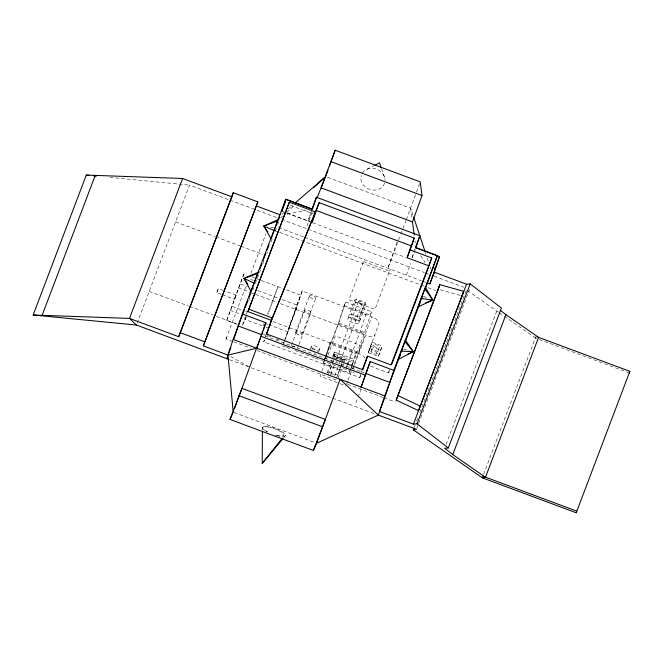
<?xml version="1.0" encoding="UTF-8"?>
<svg xmlns="http://www.w3.org/2000/svg" width="663" height="663" viewBox="0 0 663 663"><rect width="100%" height="100%" fill="white"/><g stroke="black" fill="none" stroke-linecap="round" stroke-linejoin="round"><path stroke-width="0.5" stroke-dasharray="3.31 2.49" d="M262.407 430.337L262.424 427.237M359.089 322.757A6.05 2.337 20.8 0 0 351.738 317.569A6.05 2.337 20.8 0 0 349.666 321.091A6.05 2.337 20.8 0 0 359.089 322.757L365.984 304.582L365.073 302.386L356.628 299.27L354.862 299.933L347.909 318.19M221.475 294.422L216.809 292.69L217.365 291.115L218.359 288.529L223.025 290.261M222.403 294.77L234.52 299.286L235.522 296.692L236.069 295.126L223.953 290.609M354.862 299.933L355.724 302.212L364.169 305.328L365.984 304.582M282.239 299.635L297.422 305.287L289.143 327.63L296.088 309.472L302.195 290.999L371.802 316.914A8.826 3.406 20.8 0 1 379.004 323.229L367.766 354.365M282.944 345.125L284.037 341.785M284.336 340.857L295.623 309.289L278.17 302.792M237.346 324.398L226.721 320.444L243.868 273.968L246.769 275.046M226.721 320.444L243.868 273.968M232.754 341.462L225.992 338.942L226.638 336.978M242.484 325.276L245.227 316.989M262.258 325.881L245.285 319.558L246.744 315.157M263.286 325.782L264.197 323.014M360.481 375.648L359.744 377.57L263.741 341.826L264.33 340.061M265.49 336.539L266.369 333.895M311.66 209.906L307.988 221.019L311.419 211.986M350.802 369.001L349.351 372.83L323.37 363.158L325.284 357.374M325.608 356.404L330.489 341.934L356.462 351.605L353.197 361.194L333.663 353.918L334.392 351.995L349.733 357.697L353.926 359.271L353.197 361.194M325.019 358.459L325.989 355.542M326.312 354.572L330.489 341.934M320.701 374.23L319.964 376.186L339.207 383.347M338.18 324.066L345.564 302.013L371.545 311.685L364.153 333.738L338.18 324.066L325.831 356.578M326.644 354.548L338.644 322.956L345.564 302.013M363.523 261.462L389.496 271.134L374.951 309.439L348.978 299.767L364.252 259.556M333.663 353.918L332.586 357.191L334.392 351.995M347.089 365.686L346.152 368.512L347.246 365.644M347.404 364.741L348.647 360.97L333.315 355.269M349.733 357.697L352.268 350.039M366.075 313.674L359.951 332.171L347.611 364.691M349.351 372.83L349.965 370.973L322.085 360.639M350.354 370.078L351.291 367.252M351.597 366.308L352.849 362.537L348.647 360.97M359.744 377.57L361.202 373.17M361.492 372.283L362.081 370.526M368.23 352.633L372.001 342.174L382.137 345.945L380.753 350.122L378.366 356.404L368.23 352.633L372.001 342.174M378.366 356.404L382.137 345.945M412.063 257.692L414.209 251.202M414.516 250.282L415.129 248.426M370.526 366.191L388.452 372.863L389.612 369.341M535.986 336.39L535.447 338.031L538.348 339.108M246.147 314.361L246.76 312.663M406.311 219.668L416.107 193.173M416.447 192.229L419.513 183.759M267.479 314.022L277.996 286.673L268.125 314.486M312.24 212.152L306.091 228.503L281.85 219.478M137.142 323.105L189.535 185.11L228.959 199.787M225.992 338.942L246.114 285.935M250.871 273.405L265.88 233.89M248.724 300.878L249.827 297.977M252.76 290.261L253.854 287.369M255.321 283.507L260.451 269.998M262.647 264.214L263.75 261.321M266.683 253.597L267.413 251.658M271.092 241.978L272.195 239.078M275.137 231.337L276.239 228.437M277.706 224.566L278.808 221.657M245.285 319.558L246.014 317.635M263.741 341.826L264.471 339.904M295.623 309.289L287.344 331.633L269.021 324.812M283.756 343.086L284.841 340.218M285.206 339.257L289.557 327.779L285.14 339.166M295.665 332.345L309.464 295.996M291.355 345.605L304.798 310.218M301.963 334.707L315.762 298.358M297.488 348.266L298.574 345.398M298.938 344.445L310.922 312.878A3.365 1.293 20.8 0 0 307.052 309.969A3.365 1.293 20.8 0 0 305.602 311.801A3.365 1.293 20.8 0 0 310.922 312.878M310.011 349.815L311.279 346.476M318.397 352.583L319.665 349.244M324.381 360.407L325.467 357.539M323.37 363.158L324.829 359.329M325.193 358.376L326.279 355.501M321.795 371.363L326.163 359.868M326.519 358.907L327.613 356.039M327.978 355.078L335.246 335.926L361.227 345.597L352.501 368.578M327.257 372.623L330.53 364.012M330.887 363.059L334.16 354.448M327.083 373.203A6.05 2.337 20.8 0 1 328.715 371.968L331.923 364.327M332.287 363.365L333.373 360.506M333.738 359.553L334.823 356.686L335.685 356.669A6.05 2.337 20.8 0 1 342.597 359.213L343.268 359.802L342.183 362.669M364.169 305.328L358.368 320.602L349.923 317.486L350.768 318.199A6.05 2.337 20.8 0 0 357.705 320.627C359.727 321.19 361.318 318.903 359.271 317.66L350.826 314.544L356.628 299.27M328.119 374.902L332.105 364.401M332.47 363.448L333.555 360.581M330.804 374.247L334.069 365.636M336.613 358.94L358.401 301.557M334.79 375.73L338.785 365.214M339.149 364.252L340.235 361.385M340.6 360.432L362.396 303.041M343.417 363.962L338.337 377.355A6.05 2.337 20.8 0 0 337.716 375.291L340.368 367.435M340.732 366.482L341.818 363.622M365.073 302.386L359.271 317.66L358.426 316.947A6.05 2.337 20.8 0 0 351.489 314.519L350.826 314.544M336.564 378.018L340.55 367.517M340.915 366.564L342 363.697M343.782 363.009L345.232 359.18A6.05 2.337 20.8 0 0 338.163 353.951A6.05 2.337 20.8 0 0 335.693 357.316A6.05 2.337 20.8 0 0 345.232 359.18M397.129 241.838L387.847 268.291L400.518 234.926M400.883 233.973L405.947 220.622M370.808 313.616L371.545 311.685M356.462 351.605L355.733 353.536L329.751 343.865M352.849 362.537L352.119 364.468L347.462 362.736M351.083 368.164L352.26 365.172M352.534 364.343L364.617 332.619L338.644 322.956M364.981 358.095A8.826 3.406 20.8 0 0 358.003 353.255L371.802 316.914M346.683 383.902L347.768 381.034M348.133 380.073L352.136 369.54M389.496 271.159L390.225 269.228M352.981 368.86L354.075 365.993M354.44 365.04L365.694 335.387A8.826 3.406 20.8 0 0 375.034 335.238M371.065 351.291L373.451 345.009M355.956 402.723L357.78 397.908M358.153 396.946L361.078 389.239M412.137 257.733L413.853 253.216M414.193 252.313L415.22 249.611M406.286 275.162L410.745 263.418M376.916 353.57A3.141 1.21 20.8 0 0 372.954 350.901A3.141 1.21 20.8 0 0 372.1 352.824A3.141 1.21 20.8 0 0 376.916 353.57L379.302 347.279A3.141 1.21 20.8 0 0 375.341 344.619A3.141 1.21 20.8 0 0 374.487 346.534A3.141 1.21 20.8 0 0 379.302 347.279M388.452 372.863L390.275 368.048M414.408 426.939L415.137 425.008M416.604 421.146L418.436 416.323M419.903 412.461L453.252 324.655M454.719 320.793L466.437 289.913M416.778 428.323L418.245 424.461M418.61 423.5L428.87 396.474M429.234 395.513L436.196 377.181M437.663 373.319L469.545 289.366M446.124 444.425L497.797 308.361M483.634 474.26L535.621 337.351M302.195 290.999L295.25 309.149L300.778 295.151L285.587 289.499M246.387 315.638L242.617 325.193M216.842 292.623L218.359 288.529M236.069 295.126L234.52 299.286M283.64 437.87L285.587 435.55A12.307 3.1 20.2 0 0 268.822 426.682A12.307 3.1 20.2 0 0 267.603 431.953M285.587 435.55L283.681 436.511A12.307 3.1 20.2 0 1 277.3 435.674M280.656 218.069L282.91 215.989M286.656 212.533L294.148 205.621M281.883 214.472L284.228 212.442M288.132 209.06L292.822 205M366.821 169.305L373.161 166.09M287.17 214.016L306.381 210.42M109.793 177.361L189.535 185.11M270.57 227.169L273.446 227.624M250.655 279.637L253.49 280.184M440.265 289.83L461.116 295.665M403.502 348.879L409.303 350.536M334.823 356.686L343.268 359.802M329.03 371.96L337.475 375.076M327.563 177.286L410.654 208.232L412.933 215.085M290.46 205.389L313.732 214.05M286.872 212.956L310.135 221.624M281.808 211.273L311.85 222.453M312.82 222.818L405.632 257.377M229.92 200.143L277.988 218.044M308.03 229.224L424.403 272.559M425.373 272.916L429.251 274.366M434.091 276.164L463.793 287.22M278.576 227.608L303.72 236.973M304.69 237.329L421.378 280.781M422.323 281.129L426.094 282.537M274.838 230.633L278.709 232.067M279.67 232.431L420.383 284.825M421.345 285.181L424.212 286.25M428.049 287.676L435.707 290.527M539.317 339.473L629.303 372.979M175.579 221.881L214.994 236.558M215.956 236.915L239.989 245.865M240.951 246.222L263.062 254.459M344.296 305.568L370.269 315.24M251.6 276.844L259.332 279.72M261.197 280.416L284.642 289.143M240.52 284.096L247.282 286.615M257.849 290.551L278.443 298.217M238.349 287.966L250.912 292.64M251.874 293.005L253.805 293.717M255.678 294.413L277.225 302.436M296.088 309.472L365.694 335.387M370.617 346.343L380.753 350.122M369.614 348.456L379.75 352.235M232.241 306.439L241.904 310.035M245.766 311.477L247.697 312.198M273.007 321.621L358.003 353.255M230.069 310.309L240.702 314.262M265.159 323.37L268.059 324.447M266.037 327.29L268.863 328.342M335.37 358.227L337.235 358.923M340.956 360.307L343.741 361.343M149.2 291.347L188.615 306.024M189.577 306.381L212.649 314.966M216.494 316.4L236.683 323.917M261.81 333.506L270.512 336.746M276.305 338.901L279.206 339.978M264.736 335.826L364.31 372.904M282.67 345.962L285.554 347.031M286.515 347.387L291.322 349.177M295.168 350.611L314.395 357.771M315.356 358.128L321.124 360.274M233.724 341.826L250.548 348.083M256.913 350.462L338.014 380.703M347.636 384.258L383.09 397.444M384.043 397.8L395.538 402.076M340.169 383.711L345.937 385.858M229.605 359.736L248.476 366.755M251.327 367.824L331.807 397.783M332.776 398.148L375.432 414.027M234.172 412.543L314.652 442.511M423.475 296.295L428.116 298.176M230.658 356.561L248.567 366.473M467.282 290.493L498.443 312.157M499.28 312.737L503.49 315.663M504.336 316.251L535.497 337.906M420.748 255.678L425.058 262.681M381.54 168.692L384.581 177.419M425.315 252.305L425.961 254.261M427.27 258.18L428.571 262.092M430.196 266.99L430.851 268.954M410.654 208.232L411.947 217.986M414.98 240.826L415.245 242.815M384.606 183.038A12.307 10.658 22 0 1 369.838 189.436A12.307 10.658 22 0 1 361.219 175.413M362.412 172.894A12.307 10.658 22 0 1 375.996 169.015A12.307 10.658 22 0 1 385.004 180.27M276.322 435.409A12.307 3.1 20.2 0 1 274.814 434.953M267.247 431.712A11.205 2.818 20.2 0 1 266.501 426.715A11.205 2.818 20.2 0 1 282.861 433.329A11.205 2.818 20.2 0 1 275.145 434.903M291.828 346.21A3.365 1.293 20.8 0 1 296.817 348.083M315.157 353.263A4.442 1.716 20.8 0 1 314.071 352.965M311.337 348.97A4.442 1.716 20.8 0 1 317.909 351.514M354.067 372.415A8.826 3.406 20.8 0 1 352.981 372.109M361.227 371.578A8.826 3.406 20.8 0 1 361.02 371.976M337.169 361.658A6.05 2.337 20.8 0 1 335.785 360.979M330.804 374.471A2.13 0.82 20.8 0 1 332.528 374.04A2.13 0.82 20.8 0 1 334.79 375.507M296.286 333.555A3.365 1.293 20.8 0 0 301.74 334.981A3.365 1.293 20.8 0 0 298.416 332.039A3.365 1.293 20.8 0 0 296.286 333.555M312.414 348.133A4.442 1.716 20.8 0 0 319.491 349.658A4.442 1.716 20.8 0 0 314.519 345.796A4.442 1.716 20.8 0 0 312.414 348.133M358.807 302.328A2.13 0.82 20.8 0 0 362.255 303.223A2.13 0.82 20.8 0 0 360.133 301.358A2.13 0.82 20.8 0 0 358.807 302.328M310.085 297.206A3.365 1.293 20.8 0 0 315.538 298.64A3.365 1.293 20.8 0 0 312.215 295.69A3.365 1.293 20.8 0 0 310.085 297.206"/><path stroke-width="0.99" d="M282.993 438.641L262.241 463.371L262.399 431.364M178.728 336.738L231.859 196.82L182.623 178.488L86.281 175.073L33.15 315L129.492 318.406L178.728 336.738L233.219 192.709L257.841 201.875L203.35 345.904L227.973 355.078L256.714 348.232L260.377 338.602M231.859 196.82L233.219 192.709M203.35 345.904L257.841 201.875M257.716 273.471L244.025 278.394L251.062 291.447L258.379 272.195L244.034 278.361L247.871 284.294M226.779 358.683L233.136 339.456L244.481 309.588M234.064 338.66L242.235 313.93L285.794 199.232L311.966 208.978L316.425 197.243L419.886 235.763L415.908 247.805L439.486 256.581L433.13 275.808M319.16 202.671L271.49 320.411L247.904 311.627L289.341 202.198L315.513 211.945L312.074 222.345L319.16 202.671L414.218 238.067L411.599 245.998L316.533 210.602M285.794 199.232L281.808 211.273L285.579 201.337M289.341 202.198L247.904 311.627M242.235 313.93L265.822 322.715L239.857 394.071M262.755 331.972L261.835 334.749L238.257 325.972M263.368 330.116L265.822 322.715M315.513 211.945L272.302 317.95L266.667 334.119M316.425 197.243L312.447 209.276L286.267 199.53M365.156 363.208L367.493 356.155L391.071 364.932L431.688 257.965L409.767 249.802L414.218 238.067M370.219 361.584L361.12 387.109L370.219 361.584L393.805 370.368L384.656 398.024L379.534 411.508L413.439 424.129L417.052 423.798L448.279 447.956L501.41 308.03L470.183 283.872L466.57 284.203L434.323 272.203L429.864 283.938L427.038 282.886M431.688 257.965L429.069 265.904L407.14 257.741L409.767 249.802M400.071 355.418L384.697 395.886L378.341 415.113L316.591 443.232L313.392 450.467L230.003 419.422L241.962 388.352L325.359 419.397L313.392 450.467M424.958 289.872L437.356 255.669L415.428 247.506L419.886 235.763M429.864 283.938L439.486 256.581M463.636 291.322L418.56 410.646L396.192 400.112L439.809 284.651L463.636 291.322L462.111 295.947M432.765 300.066L424.884 288.828L425.538 287.56L432.765 300.066L418.229 306.812L424.884 288.828M439.072 286.59L437.539 291.206L439.809 284.651M576.222 512.781L576.769 511.132L482.904 476.191L482.357 477.832L576.222 512.781L629.85 371.338L536.955 336.746M629.303 372.979L629.85 371.338M263.891 226.033L271.051 238.829L277.706 220.845L263.882 226.05L278.361 219.569M401.223 351.141L413.157 351.655L398.223 359.495L405.532 340.243L413.19 351.572M404.869 342.1L405.532 340.243M424.544 290.344L425.538 287.56M412.469 221.881L422.008 195.535L420.201 181.877L335.171 150.219L321.083 187.861L412.469 221.881L414.184 234.843M325.632 176.573L328.019 169.985M329.378 166.222L335.171 150.219M234.603 408.367L239.161 395.977M316.591 443.232L340.111 379.286L378.341 415.113L416.414 429.284L413.306 429.831L414.043 427.9M425.356 302.999L432.773 300.041M42.117 315.315L95.248 175.397M182.623 178.488L129.492 318.406L136.404 325.036L228.66 359.379M245.211 307.657L247.771 300.911M249.238 297.057L251.07 292.234M259.855 269.103L261.678 264.28M263.145 260.426L265.706 253.68M267.172 249.827L269.004 245.003M278.518 219.942L279.612 217.058M230.898 347.371L227.973 355.078L233.111 411.159M271.49 320.411L266.369 333.895L362.371 369.639L367.493 356.155M362.669 369.863L364.865 364.086M407.14 257.741L411.251 246.901M391.742 364.194L428.696 266.866M393.805 370.368L437.356 255.669M399.98 355.335L398.223 359.495M401.438 351.489L402.168 349.567M419.986 302.651L418.229 306.812M421.444 298.806L422.174 296.875M404.828 342.887L419.836 303.364M396.192 400.112L437.174 292.176M413.439 424.129L466.57 284.203M417.052 423.798L470.183 283.872M505.919 314.652L538.596 337.359L485.465 477.285L452.788 454.578L505.919 314.652L500.233 310.251M316.947 198.104L325.251 177.51M230.003 419.422L233.202 412.179M262.241 463.371L282.421 438.094M313.64 187.637L324.878 177.261L295.168 202.969M374.073 165.626L379.509 162.866L381.2 167.722M407.786 354.158L413.132 351.713M485.465 477.285L482.357 477.832L413.306 429.831M448.279 447.956L444.666 448.287L452.788 454.578M86.281 175.073L89.348 175.372M93.442 175.77L96.508 176.068M33.15 315L136.404 325.036M421.229 298.458L432.748 300.099M330.622 161.507L422.008 195.535M433.378 267.703L435.027 268.324M256.482 205.986L280.159 214.795M248.724 309.165L272.302 317.95M366.241 373.625L389.819 382.402M260.7 336.199L365.098 375.067M233.136 339.456L384.697 395.886M180.087 332.635L204.71 341.801M238.771 395.587L322.16 426.64M274.051 230.467L263.857 226.124L267.769 231.868M244.025 278.394L254.062 283.093M397.717 395.488L420.085 406.021M404.878 341.52L413.182 351.581M413.588 217.041L424.991 251.318"/></g></svg>
